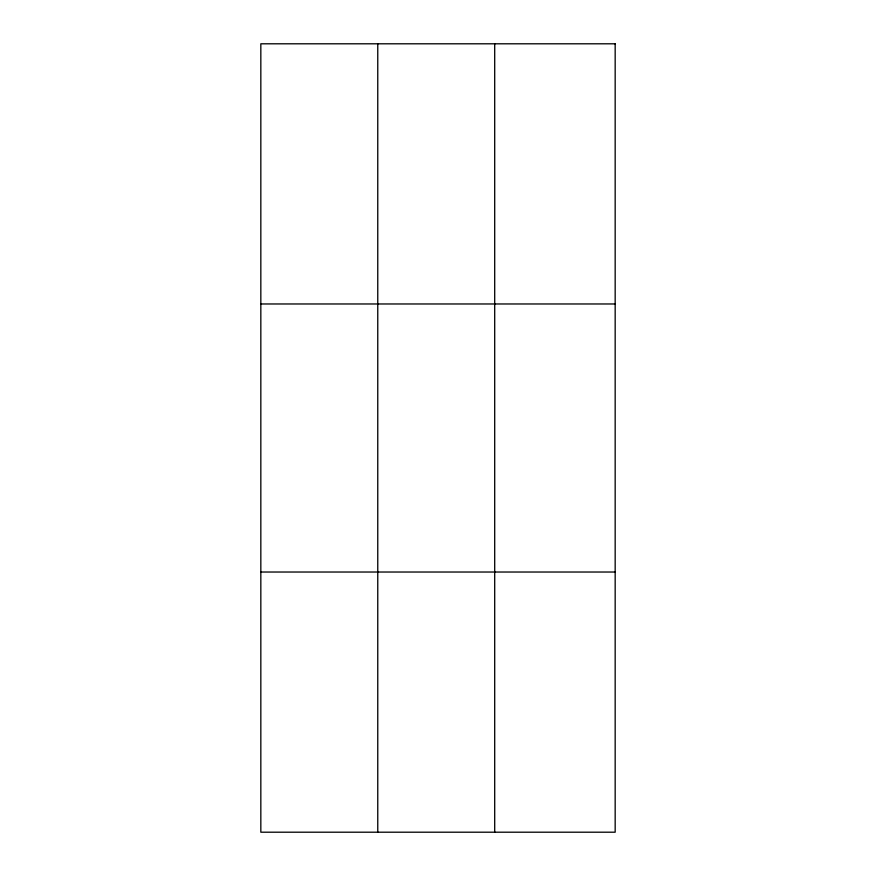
<?xml version="1.0" encoding="UTF-8"?>
<svg xmlns="http://www.w3.org/2000/svg" width="876" height="876" viewBox="0 0 876 876"><rect width="100%" height="100%" fill="white"/><g stroke="black" fill="none" stroke-linecap="round" stroke-linejoin="round"><path stroke-width="1.31" d="M377.764 43.8L377.764 832.2M494.699 43.8L494.699 832.2M260.829 303.972L615.171 303.972M260.829 572.028L615.171 572.028M615.171 43.8L615.171 832.2L260.829 832.2L260.829 43.8L615.171 43.8"/></g></svg>
